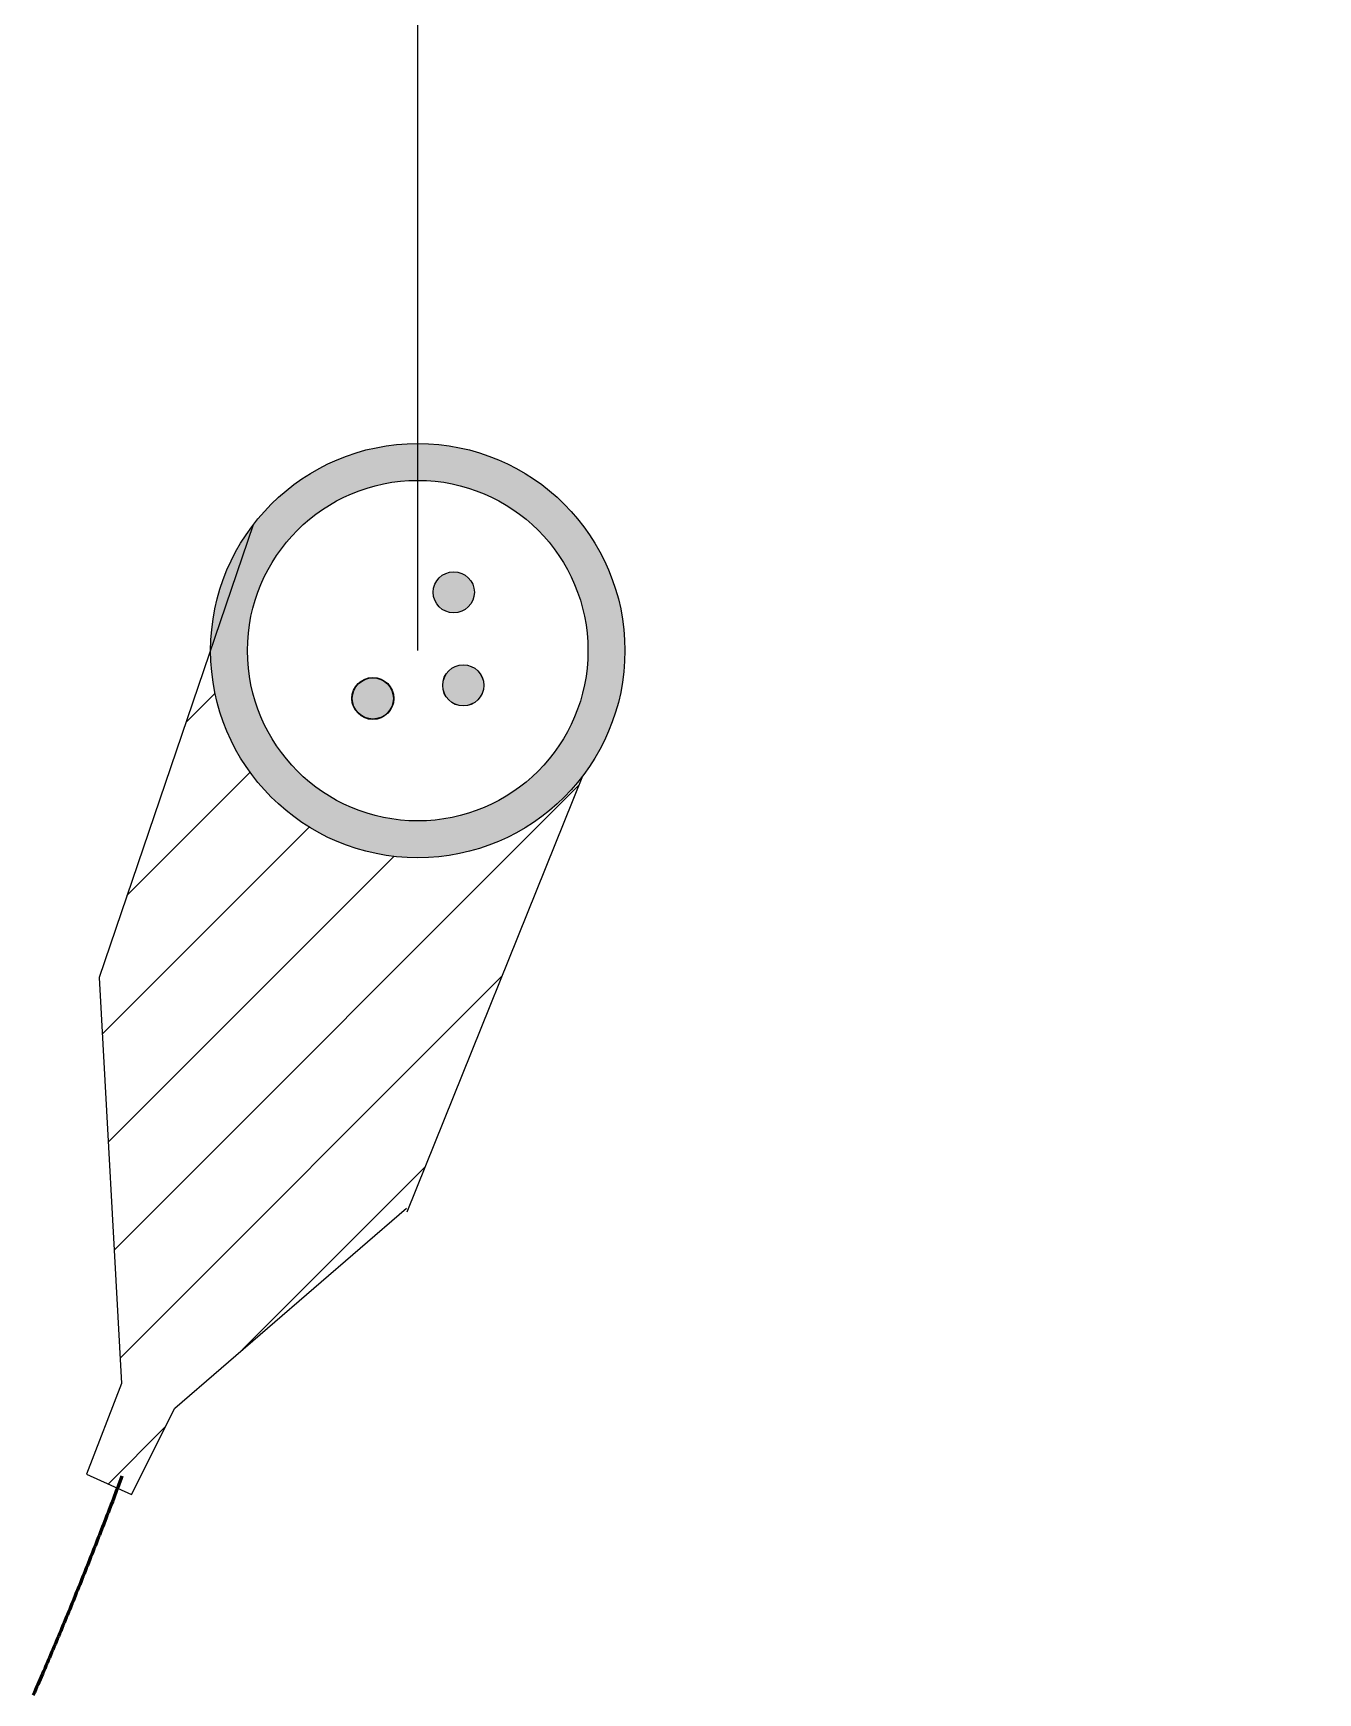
# Model space of a CAD drawing. Header units: millimetres. Extents: x 88 to 97873, y 32 to 55088.
# Drawn here: x 47730.5 to 47983.6, y 4338.7 to 4665.7 of the extents above; entities that cross this region are included whole.
import ezdxf

# ---------------------------------------------------------------- set-up
doc = ezdxf.new("R2010")
doc.units = ezdxf.units.MM
doc.header["$LTSCALE"] = 0.3
doc.layers.add('FICHAS_XLR', color=7, linetype='Continuous')

msp = doc.modelspace()

# ---------------------------------------------------------------- hatches: boundary and pattern name
h = msp.add_hatch()
h.set_pattern_fill('ANSI31', color=5, scale=5)
h.set_pattern_definition([(45, (485.322, 45.615), (-11.22532, 11.22532), [])])
h.paths.add_polyline_path([(47838.73, 4519.36, -0.719587), (47765.44, 4544.27), (47743.43, 4479.71), (47747.85, 4399.66), (47740.94, 4381.8), (47749.81, 4377.79), (47758.36, 4394.86), (47804.58, 4434.71)])
at = {"layer": 'FICHAS_XLR'}
h = msp.add_hatch(color=5, dxfattribs=at)
h.dxf.hatch_style = 1
h.paths.add_polyline_path([(47765.44, 4544.09, 1), (47847.07, 4544.09, 1)])
h.paths.add_polyline_path([(47839.81, 4544.09, -1), (47772.7, 4544.09, -1)], flags=16)
h.paths.add_polyline_path([(47817.41, 4555.58, -1), (47809.3, 4555.58, -1)], flags=0)
h.paths.add_polyline_path([(47819.27, 4537.25, -1), (47811.16, 4537.25, -1)], flags=0)
h.paths.add_polyline_path([(47801.46, 4534.67, -1), (47793.35, 4534.67, -1)], flags=0)
h = msp.add_hatch(color=5, dxfattribs=at)
h.dxf.hatch_style = 1
h.paths.add_polyline_path([(47819.27, 4537.25, 1), (47811.16, 4537.25, 1)])
h.paths.add_polyline_path([(47817.41, 4555.58, 1), (47809.3, 4555.58, 1)])
h.paths.add_polyline_path([(47793.27, 4534.67, 1), (47801.54, 4534.67, 1)])

# ---------------------------------------------------------------- linework, layer by layer
at = {"color": 5}
msp.add_line((47838.73, 4519.36), (47804.07, 4433.44), dxfattribs=at)
msp.add_lwpolyline([(47806.25, 4544.09), (47806.25, 4668.84, -0.414214), (47845.32, 4707.91), (48052.29, 4707.91, -0.414214), (48091.36, 4668.84), (48091.36, 4607.91)], format="xyb", dxfattribs=at)
msp.add_lwpolyline([(47773.83, 4568.89), (47743.43, 4479.71), (47747.85, 4399.66), (47740.94, 4381.8), (47749.81, 4377.79), (47758.36, 4394.86), (47804.04, 4434.24)], dxfattribs=at)
at = {"color": 5, "lineweight": 60}
msp.add_lwpolyline([(47747.96, 4381.43), (47747.75, 4380.87), (47747.54, 4380.32), (47747.33, 4379.76), (47747.12, 4379.21), (47746.9, 4378.65), (47746.69, 4378.09), (47746.48, 4377.54), (47746.27, 4376.99), (47746.06, 4376.43), (47745.85, 4375.88), (47745.63, 4375.33), (47745.42, 4374.77), (47745.21, 4374.22), (47745, 4373.67), (47744.78, 4373.12), (47744.57, 4372.57), (47744.36, 4372.02), (47744.14, 4371.47), (47743.93, 4370.92), (47743.72, 4370.37), (47743.5, 4369.82), (47743.29, 4369.28), (47743.07, 4368.73), (47742.86, 4368.18), (47742.64, 4367.64), (47742.43, 4367.09), (47742.21, 4366.54), (47742, 4366), (47741.78, 4365.45), (47741.57, 4364.91), (47741.35, 4364.37), (47741.14, 4363.82), (47740.92, 4363.28), (47740.7, 4362.74), (47740.49, 4362.2), (47740.27, 4361.65), (47740.05, 4361.11), (47739.83, 4360.57), (47739.62, 4360.03), (47739.4, 4359.49), (47739.18, 4358.95), (47738.96, 4358.41), (47738.74, 4357.88), (47738.52, 4357.34), (47738.31, 4356.8), (47738.09, 4356.26), (47737.87, 4355.73), (47737.65, 4355.19), (47737.43, 4354.65), (47737.21, 4354.12), (47736.98, 4353.58), (47736.76, 4353.05), (47736.54, 4352.52), (47736.32, 4351.98), (47736.1, 4351.45), (47735.88, 4350.92), (47735.65, 4350.38), (47735.43, 4349.85), (47735.21, 4349.32), (47734.99, 4348.79), (47734.76, 4348.26), (47734.54, 4347.73), (47734.31, 4347.2), (47734.09, 4346.67), (47733.87, 4346.14), (47733.64, 4345.61), (47733.42, 4345.08), (47733.19, 4344.56), (47732.96, 4344.03), (47732.74, 4343.5), (47732.51, 4342.98), (47732.28, 4342.45), (47732.06, 4341.92), (47731.83, 4341.4), (47731.6, 4340.87), (47731.37, 4340.35), (47731.14, 4339.83), (47730.92, 4339.3), (47730.69, 4338.78), (47730.46, 4338.26)], dxfattribs=at)
at = {"layer": 'FICHAS_XLR', "color": 5}
for centre, radius in [((47806.25, 4544.09), 40.82), ((47806.25, 4544.09), 33.55), ((47813.35, 4555.58), 4.05), ((47815.22, 4537.25), 4.06), ((47815.22, 4537.25), 4.05), ((47797.4, 4534.67), 4.14), ((47797.4, 4534.67), 4.05)]:
    msp.add_circle(centre, radius, dxfattribs=at)

doc.saveas('drawing.dxf')
